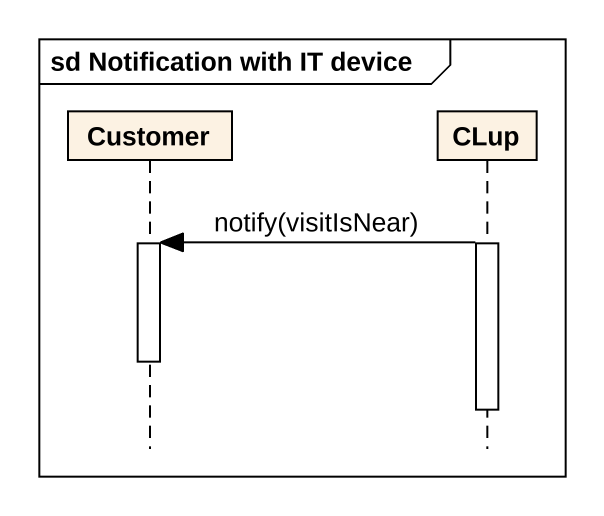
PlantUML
@startuml
mainframe sd Notification with IT device
hide footbox
participant Customer
participant CLup

activate CLup
CLup -> Customer : notify(visitIsNear)
activate Customer
deactivate Customer
deactivate CLup
@enduml
